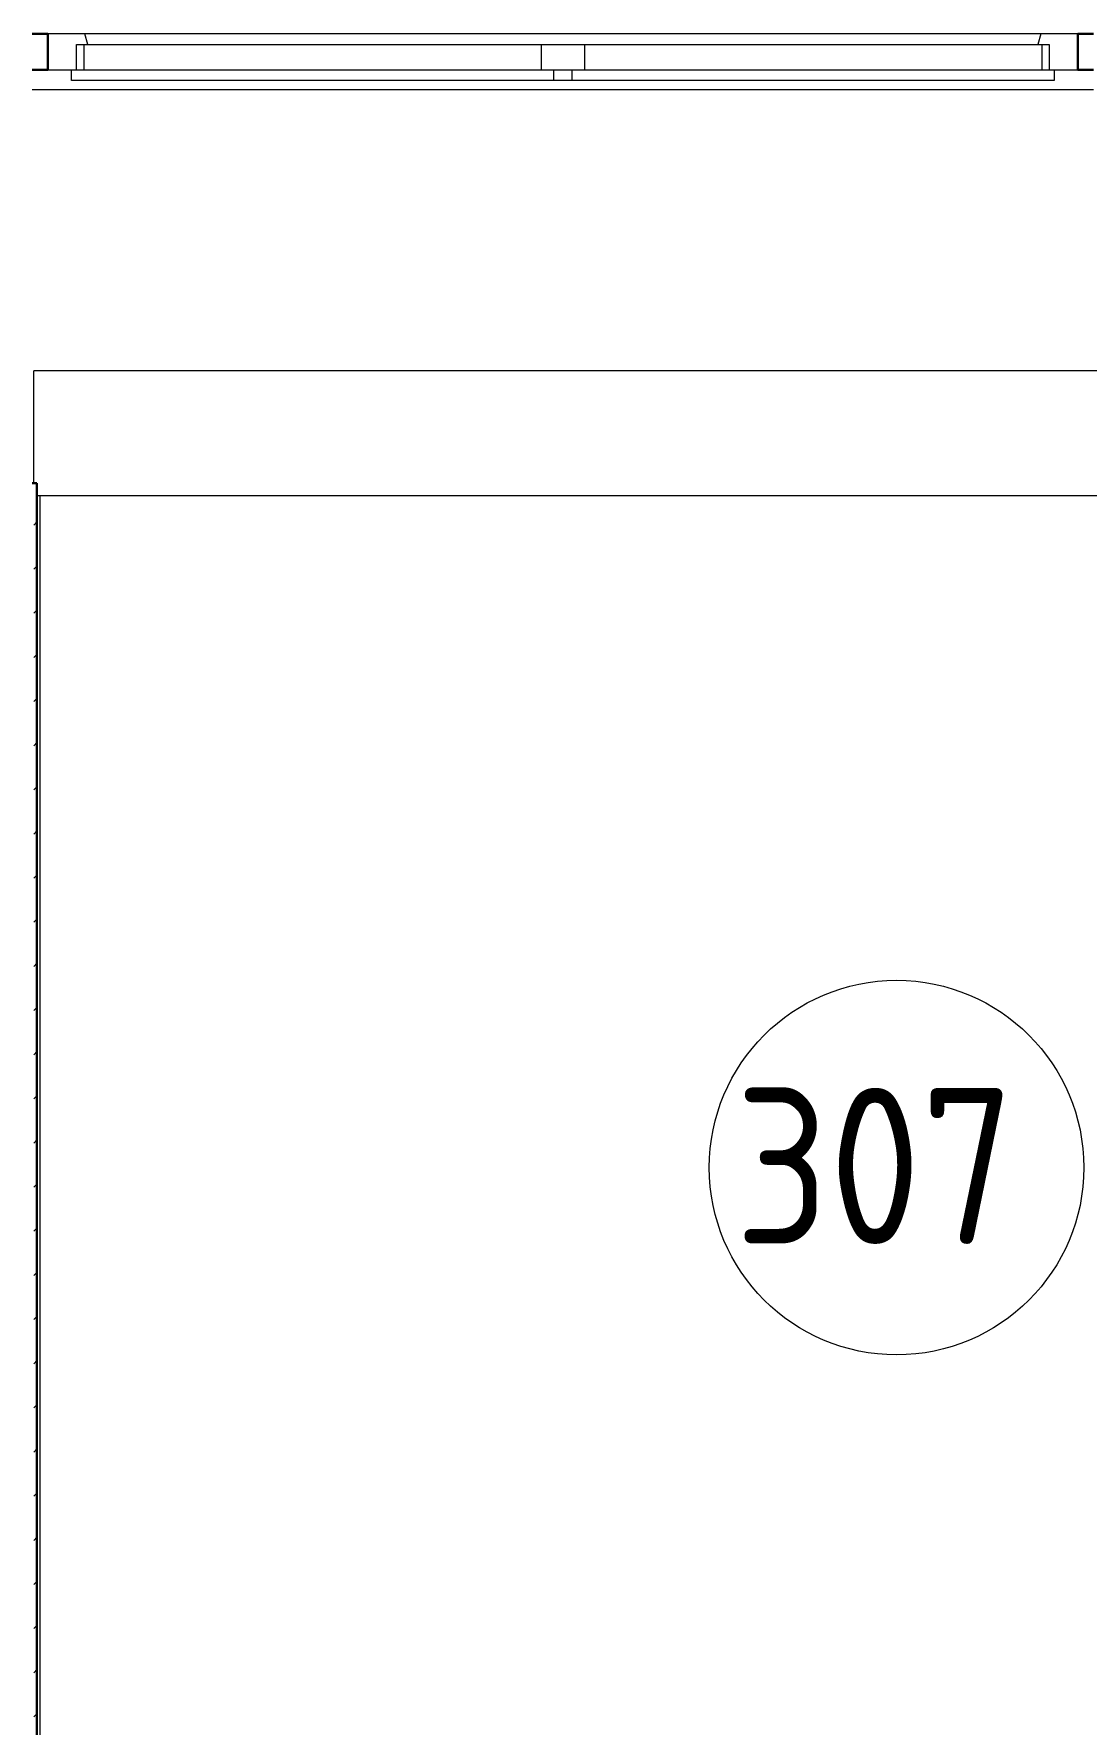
# Model space of a CAD drawing. Header units: millimetres. Extents: x -259809 to 472825, y -397243 to 31861.
# Drawn here: x 295014 to 296700, y -357820 to -355112 of the extents above; entities that cross this region are included whole.
import ezdxf

# ---------------------------------------------------------------- set-up
doc = ezdxf.new("R2010")
doc.units = ezdxf.units.MM
doc.linetypes.add('ADSK_Линия сетки', pattern=[25, 20, -2.5, 0, -2.5])
for name, color, linetype, lineweight in [('_ Окна', 252, 'Continuous', 30), ('Марки помещений', 252, 'Continuous', 20), ('Ограждение', 252, 'Continuous', 9), ('Окна', 252, 'Continuous', 9), ('Оси', 252, 'Continuous', 9), ('Стены наружные', 252, 'Continuous', 18)]:
    doc.layers.add(name, color=color, linetype=linetype, lineweight=lineweight)
doc.styles.add('GOST Common_2', font='', dxfattribs={"width": 0.9, "height": 250})
doc.styles.get('GOST Common_2').set_extended_font_data('GOST type B')

# ---------------------------------------------------------------- blocks, each defined once
blk = doc.blocks.new('3 этаж')
at = {"layer": '_ Окна', "color": 251, "true_color": 0x636466}
for p, q in [((295036.4, -2423.4), (295011.4, -2423.4)), ((295036.4, -2481.4), (295036.4, -2423.4)), ((296711.4, -2423.4), (296686.4, -2423.4)), ((296686.4, -2423.4), (296686.4, -2481.4)), ((295011.4, -2481.4), (295036.4, -2481.4)), ((296686.4, -2481.4), (296711.4, -2481.4))]:
    blk.add_line(p, q, dxfattribs=at)
at = {"layer": '_ Окна', "color": 251, "lineweight": 18, "true_color": 0x636466}
for p, q in [((295095.8, -2423.4), (295036.4, -2423.4)), ((295036.4, -2423.4), (295036.4, -2481.4)), ((295100.4, -2440.4), (295095.8, -2423.4)), ((296626.9, -2423.4), (296622.4, -2440.4)), ((296686.4, -2423.4), (296626.9, -2423.4)), ((296686.4, -2481.4), (296686.4, -2423.4)), ((295082.4, -2481.4), (295082.4, -2440.4)), ((295082.4, -2440.4), (295094.4, -2440.4)), ((296628.4, -2440.4), (296640.4, -2440.4)), ((296640.4, -2440.4), (296640.4, -2481.4)), ((295036.4, -2481.4), (295074.4, -2481.4)), ((296648.4, -2481.4), (296686.4, -2481.4))]:
    blk.add_line(p, q, dxfattribs=at)
at = {"layer": 'Марки помещений', "color": 251, "true_color": 0x636466}
blk.add_circle((296395.8, -4239.6), 300, dxfattribs=at)
at = {"layer": 'Ограждение', "color": 251, "true_color": 0x636466}
for p, q in [((296711.4, -2513.4), (295011.4, -2513.4)), ((295013.8, -3143.4), (295013.8, -2963.4)), ((296711.4, -2963.4), (295013.8, -2963.4)), ((300241.4, -3163.4), (295018.8, -3163.4)), ((296711.4, -3163.4), (295018.8, -3163.4)), ((295023.8, -9123.6), (295023.8, -3163.4))]:
    blk.add_line(p, q, dxfattribs=at)
at = {"layer": 'Окна', "color": 251, "true_color": 0x636466}
for p, q in [((296626.9, -2423.4), (295095.8, -2423.4)), ((295094.4, -2440.4), (295826.4, -2440.4)), ((295094.4, -2481.4), (295094.4, -2440.4)), ((295826.4, -2440.4), (295896.4, -2440.4)), ((295826.4, -2440.4), (295826.4, -2481.4)), ((295896.4, -2440.4), (296628.4, -2440.4)), ((295896.4, -2481.4), (295896.4, -2440.4)), ((296628.4, -2440.4), (296628.4, -2481.4)), ((295074.4, -2481.4), (295846.4, -2481.4)), ((295074.4, -2498.4), (295074.4, -2481.4)), ((295846.4, -2481.4), (295876.4, -2481.4)), ((295846.4, -2481.4), (295846.4, -2498.4)), ((295876.4, -2481.4), (296648.4, -2481.4)), ((295876.4, -2498.4), (295876.4, -2481.4)), ((296648.4, -2481.4), (296648.4, -2498.4)), ((295846.4, -2498.4), (295074.4, -2498.4)), ((295876.4, -2498.4), (295846.4, -2498.4)), ((296648.4, -2498.4), (295876.4, -2498.4))]:
    blk.add_line(p, q, dxfattribs=at)
at = {"layer": 'Оси', "color": 251, "linetype": 'ADSK_Линия сетки', "ltscale": 200, "true_color": 0x636466}
blk.add_line((314038.7, -2963.4), (237099.1, -2963.4), dxfattribs=at)
at = {"layer": 'Стены наружные', "color": 251, "lineweight": 30, "true_color": 0x636466}
for p, q in [((295018.8, -3143.4), (295011.4, -3143.4)), ((295018.8, -9123.4), (295018.8, -3143.4))]:
    blk.add_line(p, q, dxfattribs=at)
at = {"layer": 'Стены наружные', "color": 251, "linetype": 'Continuous', "lineweight": 9, "true_color": 0x636466}
for p, q in [((295013.8, -3210.3), (295018.8, -3205.3)), ((295013.8, -3281), (295018.8, -3276)), ((295013.8, -3351.7), (295018.8, -3346.7)), ((295013.8, -3422.5), (295018.8, -3417.5)), ((295013.8, -3493.2), (295018.8, -3488.2)), ((295013.8, -3563.9), (295018.8, -3558.9)), ((295013.8, -3634.6), (295018.8, -3629.6)), ((295013.8, -3705.3), (295018.8, -3700.3)), ((295013.8, -3776), (295018.8, -3771)), ((295013.8, -3846.7), (295018.8, -3841.7)), ((295013.8, -3917.4), (295018.8, -3912.4)), ((295013.8, -3988.1), (295018.8, -3983.1)), ((295013.8, -4058.9), (295018.8, -4053.9)), ((295013.8, -4129.6), (295018.8, -4124.6)), ((295013.8, -4200.3), (295018.8, -4195.3)), ((295013.8, -4271), (295018.8, -4266)), ((295013.8, -4341.7), (295018.8, -4336.7)), ((295013.8, -4412.4), (295018.8, -4407.4)), ((295013.8, -4483.1), (295018.8, -4478.1)), ((295013.8, -4553.8), (295018.8, -4548.8)), ((295013.8, -4624.5), (295018.8, -4619.5)), ((295013.8, -4695.3), (295018.8, -4690.3)), ((295013.8, -4766), (295018.8, -4761)), ((295013.8, -4836.7), (295018.8, -4831.7)), ((295013.8, -4907.4), (295018.8, -4902.4)), ((295013.8, -4978.1), (295018.8, -4973.1)), ((295013.8, -5048.8), (295018.8, -5043.8)), ((295013.8, -5119.5), (295018.8, -5114.5))]:
    blk.add_line(p, q, dxfattribs=at)
at = {"layer": 'Марки помещений', "color": 251, "true_color": 0x636466, "style": 'GOST Common_2', "width": 0.9}
blk.add_text('307', height=250, dxfattribs=at).set_placement((296137, -4361.9))

msp = doc.modelspace()

# ---------------------------------------------------------------- block references
msp.add_blockref('3 этаж', (0, -352688.9))

doc.saveas('drawing.dxf')
